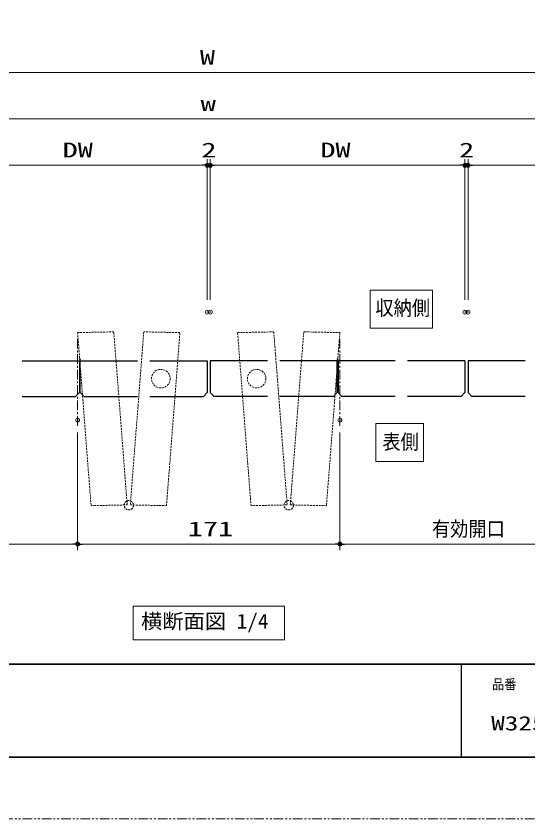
# Model space of a CAD drawing. Units: millimetres, scale not verified. Extents: x -1306 to 1306, y -607 to 607.
# Drawn here: x -511 to -180, y -594 to -75 of the extents above; entities that cross this region are included whole.
import ezdxf
from ezdxf.enums import TextEntityAlignment as Align

# ---------------------------------------------------------------- set-up
doc = ezdxf.new("R2010")
doc.units = ezdxf.units.MM
doc.header["$LTSCALE"] = 5
doc.header["$PDMODE"] = 32
doc.header["$PDSIZE"] = 2.5
for name, pattern in [('USER1', [0.375, 0.25, -0.125]), ('USER2', [2.5, 1.25, -0.25, 0.25, -0.25, 0.25, -0.25]), ('USER3', [2, 1.25, -0.25, 0.25, -0.25])]:
    doc.linetypes.add(name, pattern=pattern)
for name, color, linetype, lineweight in [('0-1_線(白)', 7, 'Continuous', 30), ('0-2_線(黄)', 2, 'Continuous', 15), ('0-4_点線(水)', 4, 'USER1', 9), ('0-6_点線(黄)', 2, 'USER1', 15), ('0-7_寸法線', 3, 'Continuous', 13), ('0-8_陰線', 4, 'USER2', 9), ('0-9_0', 3, 'Continuous', 25), ('0-A_DEFPOINTS', 7, 'Continuous', 5), ('0-B_中心線', 3, 'USER3', 9), ('0-C_図面枠', 7, 'Continuous', 35)]:
    doc.layers.add(name, color=color, linetype=linetype, lineweight=lineweight)
doc.styles.add('ＭＳ ゴシック', font='')
doc.styles.get('ＭＳ ゴシック').set_extended_font_data('MS Gothic')

# ---------------------------------------------------------------- blocks, each defined once
blk = doc.blocks.new('_DOT')
at = {"layer": '0-9_0'}
blk.add_line((-2.5, 0), (-5, 0), dxfattribs=at)
for points in [[(0, 0), (-2.5, 0), (-2.48, 0.313)], [(0, 0), (-2.48, -0.313), (-2.5, 0)], [(0, 0), (-2.48, 0.313), (-2.421, 0.622)], [(0, 0), (-2.421, -0.622), (-2.48, -0.313)], [(0, 0), (-2.421, 0.622), (-2.324, 0.92)], [(0, 0), (-2.324, -0.92), (-2.421, -0.622)], [(0, 0), (-2.324, 0.92), (-2.191, 1.204)], [(0, 0), (-2.191, -1.204), (-2.324, -0.92)], [(0, 0), (-2.191, 1.204), (-2.023, 1.469)], [(0, 0), (-2.023, -1.469), (-2.191, -1.204)], [(0, 0), (-2.023, 1.469), (-1.822, 1.711)], [(0, 0), (-1.822, -1.711), (-2.023, -1.469)], [(0, 0), (-1.822, 1.711), (-1.594, 1.926)], [(0, 0), (-1.594, -1.926), (-1.822, -1.711)], [(0, 0), (-1.594, 1.926), (-1.34, 2.111)], [(0, 0), (-1.34, -2.111), (-1.594, -1.926)], [(0, 0), (-1.34, 2.111), (-1.064, 2.262)], [(0, 0), (-1.064, -2.262), (-1.34, -2.111)], [(0, 0), (-1.064, 2.262), (-0.773, 2.378)], [(0, 0), (-0.773, -2.378), (-1.064, -2.262)], [(0, 0), (-0.773, 2.378), (-0.468, 2.456)], [(0, 0), (-0.468, -2.456), (-0.773, -2.378)], [(0, 0), (-0.468, 2.456), (-0.157, 2.495)], [(0, 0), (-0.157, -2.495), (-0.468, -2.456)], [(0, 0), (-0.157, 2.495), (0.157, 2.495)], [(0, 0), (0.157, -2.495), (-0.157, -2.495)], [(0, 0), (0.157, 2.495), (0.468, 2.456)], [(0, 0), (0.468, 2.456), (0.773, 2.378)], [(0, 0), (0.773, 2.378), (1.064, 2.262)], [(0, 0), (1.064, 2.262), (1.34, 2.111)], [(0, 0), (1.34, 2.111), (1.594, 1.926)], [(0, 0), (1.594, 1.926), (1.822, 1.711)], [(0, 0), (1.822, 1.711), (2.023, 1.469)], [(0, 0), (2.023, 1.469), (2.191, 1.204)], [(0, 0), (2.191, 1.204), (2.324, 0.92)], [(0, 0), (2.324, 0.92), (2.421, 0.622)], [(0, 0), (2.421, 0.622), (2.48, 0.313)], [(0, 0), (2.48, 0.313), (2.5, 0)], [(0, 0), (0.468, -2.456), (0.157, -2.495)], [(0, 0), (0.773, -2.378), (0.468, -2.456)], [(0, 0), (1.064, -2.262), (0.773, -2.378)], [(0, 0), (1.34, -2.111), (1.064, -2.262)], [(0, 0), (1.594, -1.926), (1.34, -2.111)], [(0, 0), (1.822, -1.711), (1.594, -1.926)], [(0, 0), (2.023, -1.469), (1.822, -1.711)], [(0, 0), (2.191, -1.204), (2.023, -1.469)], [(0, 0), (2.324, -0.92), (2.191, -1.204)], [(0, 0), (2.421, -0.622), (2.324, -0.92)], [(0, 0), (2.48, -0.313), (2.421, -0.622)], [(0, 0), (2.5, 0), (2.48, -0.313)]]:
    blk.add_solid(points, dxfattribs=at)

msp = doc.modelspace()

# ---------------------------------------------------------------- linework, layer by layer
at = {"layer": '0-1_線(白)'}
for p, q in [((-506.879, -297.719), (-469.817, -297.719)), ((-469.317, -297.719), (-432.254, -297.719)), ((-469.317, -318.219), (-469.317, -297.719)), ((-424.254, -297.719), (-387.192, -297.719)), ((-348.129, -297.719), (-385.192, -297.719)), ((-303.067, -297.719), (-340.129, -297.719)), ((-303.067, -318.219), (-303.067, -297.719)), ((-265.504, -297.719), (-302.567, -297.719)), ((-220.442, -297.719), (-257.504, -297.719)), ((-181.379, -297.719), (-218.442, -297.719)), ((-506.879, -320.719), (-472.317, -320.719)), ((-469.317, -318.219), (-466.817, -320.719)), ((-466.817, -320.719), (-432.254, -320.719)), ((-424.254, -320.719), (-389.692, -320.719)), ((-348.129, -320.719), (-382.692, -320.719)), ((-305.567, -320.719), (-340.129, -320.719)), ((-303.067, -318.219), (-305.567, -320.719)), ((-265.504, -320.719), (-300.067, -320.719)), ((-222.942, -320.719), (-257.504, -320.719)), ((-181.379, -320.719), (-215.942, -320.719))]:
    msp.add_line(p, q, dxfattribs=at)
for points in [[(-469.817, -297.719), (-469.817, -318.219), (-472.317, -320.719)], [(-387.192, -297.719), (-387.192, -318.219), (-389.692, -320.719)], [(-385.192, -297.719), (-385.192, -318.219), (-382.692, -320.719)], [(-302.567, -297.719), (-302.567, -318.219), (-300.067, -320.719)], [(-220.442, -297.719), (-220.442, -318.219), (-222.942, -320.719)], [(-218.442, -297.719), (-218.442, -318.219), (-215.942, -320.719)]]:
    msp.add_lwpolyline(points, dxfattribs=at)
at = {"layer": '0-2_線(黄)'}
msp.add_lwpolyline([(-435.207, -456.405), (-337.176, -456.405), (-337.176, -478.24), (-435.207, -478.24)], close=True, dxfattribs=at)
at = {"layer": '0-4_点線(水)'}
for centre in [(-417.192, -309.219), (-355.192, -309.219)]:
    msp.add_circle(centre, 6, dxfattribs=at)
at = {"layer": '0-6_点線(黄)'}
for points in [[(-462.341, -391.405), (-438.947, -390.898), (-447.644, -278.972), (-471.039, -279.479)], [(-404.844, -279.479), (-428.239, -278.972), (-436.936, -390.898), (-413.542, -391.405)], [(-367.539, -279.479), (-344.144, -278.972), (-335.447, -390.898), (-358.841, -391.405)], [(-310.042, -391.405), (-333.436, -390.898), (-324.739, -278.972), (-301.344, -279.479)]]:
    msp.add_lwpolyline(points, close=True, dxfattribs=at)
for centre in [(-437.942, -391.126), (-334.442, -391.126)]:
    msp.add_circle(centre, 3, dxfattribs=at)
at = {"layer": '0-7_寸法線'}
for p, q in [((-38.692, -111.312), (-733.692, -111.312)), ((-722.692, -141.219), (-49.692, -141.219)), ((-548.942, -171.219), (-390.194, -171.219)), ((-390.194, -171.219), (-393.194, -171.219)), ((-387.194, -258.219), (-387.194, -167.219)), ((-387.194, -258.219), (-387.194, -167.219)), ((-387.194, -171.219), (-385.194, -171.219)), ((-385.194, -258.219), (-385.194, -167.219)), ((-385.194, -258.219), (-385.194, -167.219)), ((-382.194, -171.219), (-379.194, -171.219)), ((-382.194, -171.219), (-223.447, -171.219)), ((-223.447, -171.219), (-226.447, -171.219)), ((-220.447, -258.219), (-220.447, -167.219)), ((-220.447, -258.219), (-220.447, -167.219)), ((-220.447, -171.219), (-218.447, -171.219)), ((-218.447, -258.219), (-218.447, -167.219)), ((-218.447, -258.219), (-218.447, -167.219)), ((-215.447, -171.219), (-212.447, -171.219)), ((-215.447, -171.219), (-56.692, -171.219)), ((-471.039, -344.126), (-471.039, -420.219)), ((-471.039, -344.126), (-471.039, -420.219)), ((-301.344, -344.126), (-301.344, -420.219)), ((-301.344, -344.126), (-301.344, -420.219)), ((-631.844, -416.219), (-474.039, -416.219)), ((-468.039, -416.219), (-304.344, -416.219)), ((-298.344, -416.219), (-140.539, -416.219))]:
    msp.add_line(p, q, dxfattribs=at)
for points in [[(-281.7, -276.553), (-281.7, -252.035), (-241.414, -252.035), (-241.414, -276.553)], [(-277.994, -362.817), (-277.994, -338.3), (-247.307, -338.3), (-247.307, -362.817)]]:
    msp.add_lwpolyline(points, close=True, dxfattribs=at)
at = {"layer": '0-8_陰線'}
for p, q in [((-470.067, -296.719), (-469.067, -296.719)), ((-469.567, -297.219), (-469.567, -296.219)), ((-302.317, -296.719), (-303.317, -296.719)), ((-302.817, -297.219), (-302.817, -296.219)), ((387.036, -594), (-1292.964, -594))]:
    msp.add_line(p, q, dxfattribs=at)
at = {"layer": '0-9_0', "color": 7}
msp.add_line((-222.964, -494), (-222.964, -554), dxfattribs=at)
at = {"layer": '0-A_DEFPOINTS'}
for p in [(-387.194, -171.219), (-385.194, -171.219), (-220.447, -171.219), (-218.447, -171.219), (-387.194, -266.219), (-385.194, -266.219), (-220.447, -266.219), (-218.447, -266.219), (-471.039, -336.126), (-301.344, -336.126), (-471.039, -416.219), (-301.344, -416.219)]:
    msp.add_point(p, dxfattribs=at)
at = {"layer": '0-B_中心線'}
for p, q in [((-471.039, -283.479), (-471.039, -340.126)), ((-301.344, -283.479), (-301.344, -340.126))]:
    msp.add_line(p, q, dxfattribs=at)
at = {"layer": '0-C_図面枠'}
msp.add_line((-1252.964, -494), (347.036, -494), dxfattribs=at)
msp.add_lwpolyline([(-1252.964, -554), (347.036, -554), (347.036, 554), (-1252.964, 554)], close=True, dxfattribs=at)

# ---------------------------------------------------------------- block references
at = {"layer": '0-7_寸法線', "xscale": 0.6, "yscale": 0.6}
for p in [(-387.194, -171.219), (-387.194, -171.219), (-220.447, -171.219), (-220.447, -171.219), (-471.039, -416.219), (-301.344, -416.219)]:
    msp.add_blockref('_DOT', p, dxfattribs=at)
at = {"layer": '0-7_寸法線', "xscale": 0.6, "yscale": 0.6, "rotation": 180}
for p in [(-385.194, -171.219), (-385.194, -171.219), (-218.447, -171.219), (-218.447, -171.219), (-471.039, -416.219), (-301.344, -416.219)]:
    msp.add_blockref('_DOT', p, dxfattribs=at)

# ---------------------------------------------------------------- texts
at = {"layer": '0-2_線(黄)', "style": 'ＭＳ ゴシック', "width": 1.05}
msp.add_text('横断面図 1/4', height=9.604, dxfattribs=at).set_placement((-430.014, -473.783), align=Align.BOTTOM_LEFT)
at = {"layer": '0-7_寸法線', "style": 'ＭＳ ゴシック'}
for s, width, p in [('W', 1.5, (-391.906, -109.162)), ('w', 1.5, (-391.43, -139.069)), ('DW', 1.5, (-480.758, -169.069)), ('2', 1.5, (-390.956, -169.069)), ('DW', 1.5, (-314.011, -169.069)), ('2', 1.5, (-224.209, -169.069)), ('収納側', 0.9, (-278.395, -271.167)), ('表側', 0.9, (-273.875, -357.799)), ('171', 1.5, (-399.763, -414.069)), ('有効開口', 0.9, (-241.805, -414.069))]:
    msp.add_text(s, height=9.604, dxfattribs=dict(at, width=width)).set_placement(p, align=Align.BOTTOM_LEFT)
at = {"layer": '0-C_図面枠', "style": 'ＭＳ ゴシック'}
for s, height, width, p in [('品番', 6.452, 0.9, (-202.964, -512.073)), ('W3256×H2100×D70', 9.236, 1.4, (-203.459, -539.518))]:
    msp.add_text(s, height=height, dxfattribs=dict(at, width=width)).set_placement(p, align=Align.BOTTOM_LEFT)

doc.saveas('drawing.dxf')
